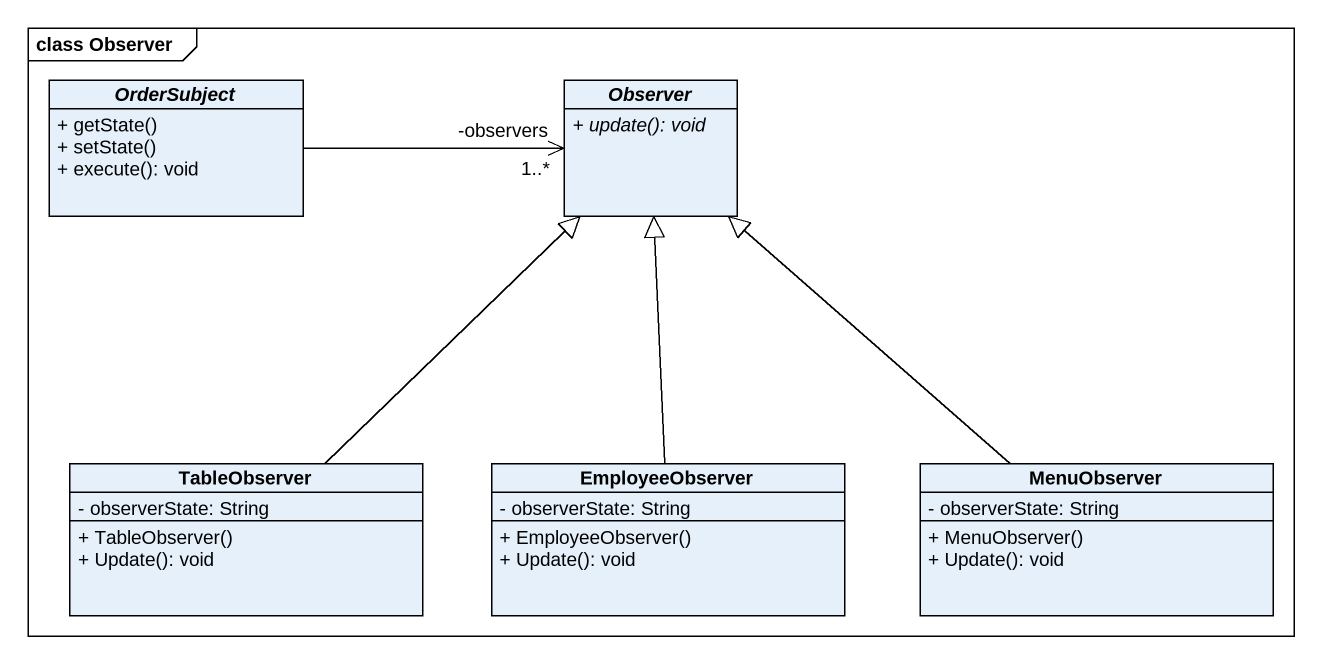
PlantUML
@startuml
mainframe class Observer
hide circle
hide empty members
skinparam classAttributeIconSize 0
abstract class OrderSubject {
  + getState()
  + setState()
  + execute(): void
}
abstract class Observer {
  {abstract} + update(): void
}
class TableObserver {
  - observerState: String
  + TableObserver()
  + Update(): void
}
class EmployeeObserver {
  - observerState: String
  + EmployeeObserver()
  + Update(): void
}
class MenuObserver {
  - observerState: String
  + MenuObserver()
  + Update(): void
}
OrderSubject -right-> "-observers\n1..*" Observer
TableObserver -up-|> Observer
EmployeeObserver -up-|> Observer
MenuObserver -up-|> Observer
@enduml
